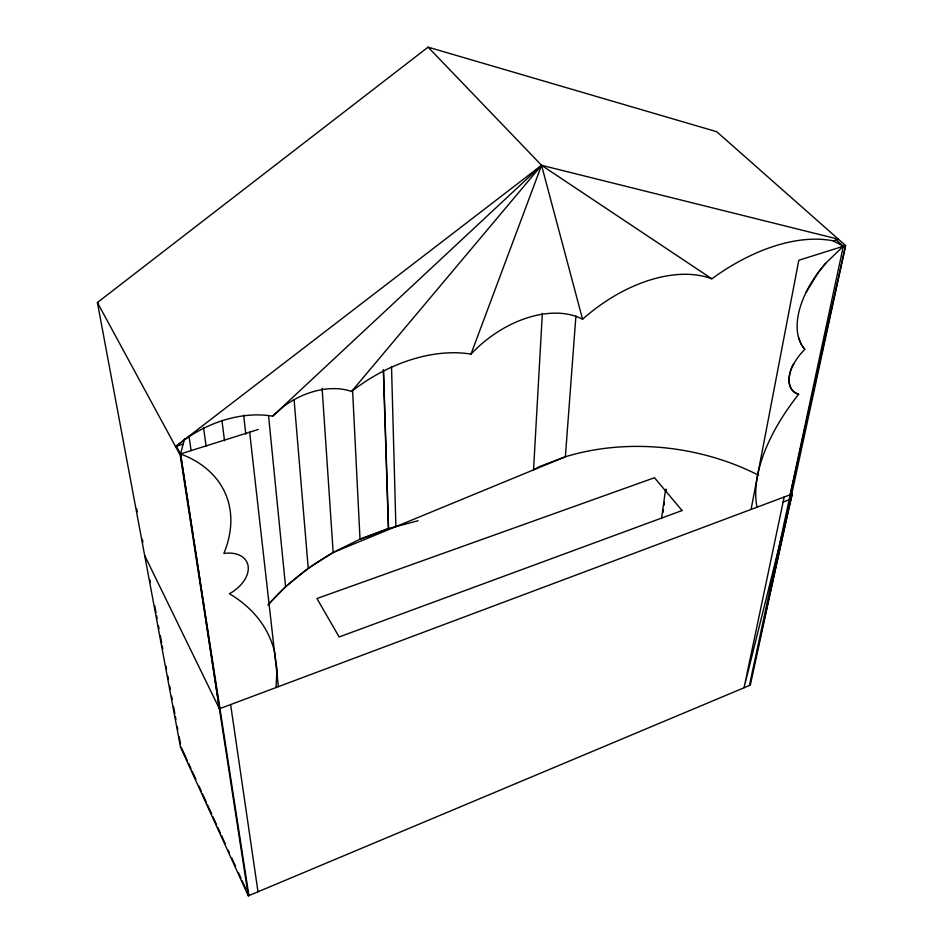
<?xml version="1.0" encoding="UTF-8"?>
<svg xmlns="http://www.w3.org/2000/svg" width="943" height="943" viewBox="0 0 943 943"><rect width="100%" height="100%" fill="white"/><g stroke="black" fill="none" stroke-linecap="round" stroke-linejoin="round"><path stroke-width="1.41" d="M542.355 313.347L533.538 469.885L539.549 466.573L565.364 456.766A201.331 147.662 8.9 0 1 758.561 475.237M575.914 315.87L565.364 456.766L333.174 552.468L308.243 568.346L285.576 586.687L268.566 604.263M276.087 687.482L276.959 669.082L274.437 651.389A235.903 141.497 -23 0 0 229.408 593.748A31.202 20.357 -27.6 0 0 248.139 566.248A31.202 20.357 -27.6 0 0 223.856 553.47A139.305 94.418 -23.6 0 0 180.526 453.937L176.365 446.275A94.111 64.654 -28.5 0 1 272.574 416.181L541.553 165.296L838.433 239.227L833.199 240.854A158.872 92.544 -43 0 0 711.859 278.81A128.849 79.825 -41.2 0 0 582.574 319.241A92.768 60.694 -38.8 0 0 470.981 354.132A129.91 85.872 -34.6 0 0 351.574 391.475A65.81 45.488 -31.9 0 0 284.138 406.091L272.574 416.181M663.047 512.485L663.448 509.574M664.025 505.212L664.426 502.313M665.793 492.128L666.182 489.217M661.562 518.567L665.558 489.452M751.064 509.432L798.815 260.256L845.6 245.557L750.322 685.125L248.315 895.85L180.467 747.009L97.4 302.526L428.087 47.15L716.727 131.714L845.6 245.557L790.199 494.757L219.401 708.782L144.668 555.462M219.401 708.782L197.511 564.091M784.175 497.02L744.051 687.718L792.203 494.049L790.199 494.757M836.193 239.923L843.325 246.229L749.426 685.467L792.203 494.049M184.675 438.566L180.526 453.937L193.268 536.555M470.981 354.132L541.553 165.296L428.087 47.15M833.199 240.854L843.325 246.229L825.679 263.286A83.962 47.256 -45.9 0 0 804.803 349.405A38.404 21.477 -43.9 0 0 794.147 363.22C788.089 372.379 785.165 390.237 798.65 394.304A158.2 81.97 -43.2 0 0 757.005 507.204M794.147 363.22C788.136 372.544 785.177 390.084 798.65 394.304M805.947 292.578L818.041 272.775L825.679 263.286M351.574 391.475L541.553 165.296L711.859 278.81M418.079 520.736L388.398 528.587L360.014 539.196L333.174 552.468L322.117 388.327M180.467 747.009L181.268 747.304M783.114 502.041L789.114 499.79M360.238 539.16L388.563 528.575L383.506 369.892M258.229 429.478L180.526 453.937L248.905 895.555L247.078 891.559M183.166 444.141L175.528 446.534L541.553 165.296L582.574 319.241M98.166 302.326L97.4 302.526L180.207 455.139L248.315 895.85M804.803 349.405L801.008 343.865L798.462 337.229M218.375 704.963L220.084 708.476M181.881 748.648L187.362 760.659M188.576 763.335L191.016 768.675M192.231 771.35L195.896 779.366M198.938 786.038L201.378 791.389M202.592 794.053L206.246 802.069M207.472 804.744L211.739 814.092M212.953 816.756L216.607 824.771M217.833 827.447L220.261 832.787M221.487 835.463L225.141 843.466M228.182 850.15L229.408 852.826M231.848 858.165L235.502 866.181M238.544 872.853L240.984 878.192M242.198 880.868L245.852 888.884M136.7 508.996L137.23 511.884M142.358 539.337L142.888 542.237M149.878 579.721L150.42 582.597M154.711 605.642L156.055 612.844M156.597 615.732L157.127 618.608M158.471 625.81L159.013 628.686M160.357 635.888L161.701 643.091M162.231 645.979L162.774 648.855M165.992 666.135L166.534 669.023M167.878 676.214L168.408 679.101M169.752 686.304L170.294 689.18M171.638 696.382L172.168 699.258M173.512 706.46L174.856 713.662M175.398 716.55L175.928 719.426M177.272 726.629L177.814 729.505M179.146 736.707L180.49 743.909M193.716 539.455L197.075 561.191M230.622 704.539L257.993 891.748M188.977 436.102L191.111 450.601M203.511 427.368L206.14 446.322M221.923 420.307L224.517 440.711M243.659 415.203L245.817 434.134M249.647 432.189L278.421 686.61M268.543 415.627L285.576 586.687M294.063 399.514L308.243 568.346M352.564 389.954L360.014 539.196M383.329 369.904L388.398 528.587M391.522 366.521L395.883 526.63M267.883 605.088A275.415 222.053 2.6 0 1 333.445 552.421M682.06 510.54L339.138 636.961L316.942 598.534L654.489 477.724L682.06 510.54"/></g></svg>
